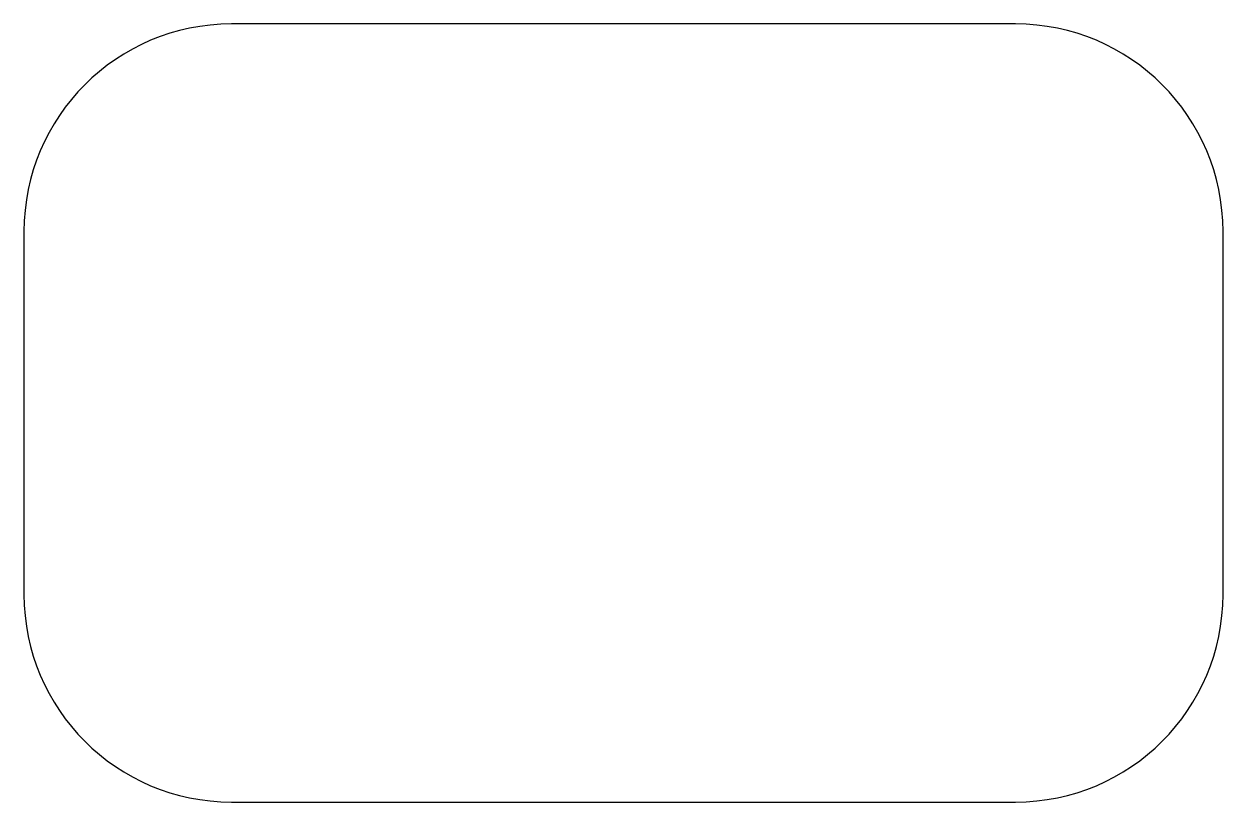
# Model space of a CAD drawing. Header units: millimetres. Extents: x -46.2 to 46.2, y -30 to 30.
import ezdxf

# ---------------------------------------------------------------- set-up
doc = ezdxf.new("R2010")
doc.units = ezdxf.units.MM
doc.layers.add('REZ', color=7, linetype='Continuous')

msp = doc.modelspace()

# ---------------------------------------------------------------- linework, layer by layer
at = {"layer": 'REZ'}
for p, q in [((30.25, 30), (-30.25, 30)), ((-46.25, 14), (-46.25, -14)), ((46.25, -14), (46.25, 14)), ((-30.25, -30), (30.25, -30))]:
    msp.add_line(p, q, dxfattribs=at)
for centre, start, end in [((-30.25, 14), 90, 180), ((30.25, 14), 0, 90), ((-30.25, -14), 180, 270), ((30.25, -14), 270, 360)]:
    msp.add_arc(centre, 16, start, end, dxfattribs=at)

doc.saveas('drawing.dxf')
